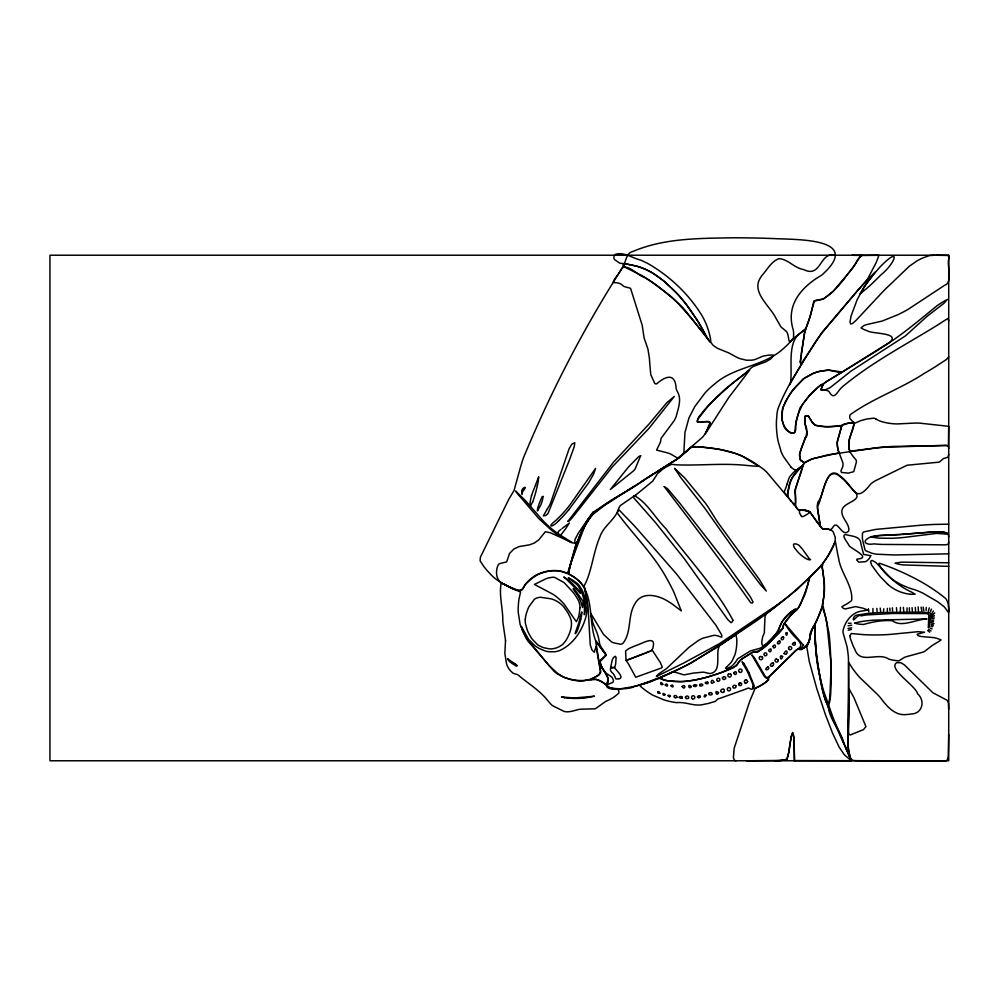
<?xml version="1.0" encoding="UTF-8"?>
<svg xmlns="http://www.w3.org/2000/svg" width="999" height="999" viewBox="0 0 999 999"><rect width="100%" height="100%" fill="white"/><g stroke="black" fill="none" stroke-linecap="round" stroke-linejoin="round"><path stroke-width="1.5" d="M948.713 734.627L948.251 756.655L947.314 760.002L945.828 760.913L857.13 760.676L853.009 760.464L851.535 759.34A29.446 29.446 0 0 1 850.511 757.829L848.725 750.998A162.225 162.225 0 0 1 848.326 747.14L848.014 743.106A76.898 76.898 0 0 1 847.889 738.373L848.663 662.225L851.173 666.37A79.57 79.57 0 0 0 860.039 677.747L877.572 694.555A75.012 75.012 0 0 1 880.544 697.864C886.85 706.293 894.979 716.121 906.78 714.522A30.669 30.669 0 0 0 910.838 714.023C922.327 714.048 925.648 700.823 917.557 693.731C915.721 685.626 887.587 668.818 896.615 662.724A8.317 8.317 0 0 1 897.502 662.612L900.998 662.799L904.432 664.909L932.791 692.682L947.239 700.361L948.438 702.846L948.713 709.29M848.8 694.655L848.426 730.843L848.875 734.128L850.149 735.014L863.511 729.607L865.946 726.623L853.958 697.689L849.312 689.335L848.8 693.793M948.713 541.895L948.301 544.255L945.504 544.83L881.455 544.418A253.721 253.721 0 0 1 873.763 543.868C867.169 545.354 860.751 542.082 869.018 537.737A14.997 14.997 0 0 1 871.578 536.6L879.52 535.339L900.648 534.677M948.713 454.383L948.039 457.217L943.493 458.578L939.285 462.137L907.117 465.222L875.149 480.869A41.633 41.633 0 0 0 870.816 483.903C854.282 505.232 854.982 486.625 840.421 476.323C825.948 462.737 824.5 494.83 818.031 501.835A21.454 21.454 0 0 0 817.232 506.68L820.179 525.886L809.777 511.963L807.604 510.926A31.893 31.893 0 0 0 805.931 510.452L798.538 510.114L785.276 493.731M659.864 693.244L659.852 693.094A1.986 1.986 0 0 0 657.979 691.558M906.992 610.976L907.042 607.904M887.337 611.301L887.387 608.391M900.324 611.338L900.436 607.38M948.713 356.83L946.378 359.528L935.289 366.783A447.814 447.814 0 0 1 924.112 373.489C900.524 388.948 872.839 398.401 850.186 414.722A3.734 3.734 0 0 0 849.824 415.659L849.699 417.582A3.247 3.247 0 0 0 850.049 418.618L853.371 422.34L847.427 423.376A36.826 36.826 0 0 0 844.48 423.963L842.07 425.012L840.946 428.546A62.35 62.35 0 0 1 839.722 433.116L837.387 441.333A15.709 15.709 0 0 0 837.224 443.494L837.349 445.741A31.281 31.281 0 0 0 838.099 449.975L843.006 463.199L842.894 466.283L840.896 471.004L841.52 472.465L848.376 473.114L853.77 471.64L856.418 461.9L856.106 460.027A29.87 29.87 0 0 0 854.27 457.867L850.112 452.36A15.509 15.509 0 0 1 849.287 449.95L849.15 449.388A13.099 13.099 0 0 1 848.913 447.789L849.225 439.26L852.459 430.394A40.06 40.06 0 0 0 853.333 427.797L854.133 424.051L853.546 421.89M800.386 361.75L800.399 361.313A30.994 30.994 0 0 1 800.461 360.402L801.048 355.169M582.804 605.456L582.842 604.645M800.374 361.95L804.357 333.266L810.651 314.885A154.046 154.046 0 0 0 811.4 311.513L813.848 301.099L820.916 299.675A13.986 13.986 0 0 0 823.638 298.813L833.303 291.171L852.609 268.219A73.339 73.339 0 0 0 856.405 262.275L861.126 255.482L878.92 255.294L876.235 262.45L868.044 278.172A26.836 26.836 0 0 1 866.32 280.519L822.227 332.08L801.073 364.011L800.374 361.95L800.736 363.836A1.873 1.873 0 0 0 801.535 363.561L802.672 362.337L794.33 376.461M926.11 610.451L926.235 607.454M929.932 622.527L930.231 613.711A1.686 1.686 0 0 0 929.607 612.887L922.464 612.037L881.642 612.499A237.75 237.75 0 0 0 875.136 612.862A278.846 278.846 0 0 0 866.682 613.573L856.093 615.322A4.72 4.72 0 0 0 854.807 616.171L854.47 616.508A5.345 5.345 0 0 0 853.508 618.044C852.085 624.2 857.479 613.174 861.388 615.846A63.274 63.274 0 0 1 866.208 614.959L892.794 613.473L926.535 613.598L928.221 614.173L928.858 615.521L928.283 627.672A2.123 2.123 0 0 0 928.87 627.285A1.973 1.973 0 0 0 929.132 626.985L929.857 623.638M883.528 611.201L883.79 608.816M801.235 353.696L804.932 331.493A18.444 18.444 0 0 1 805.406 330.095L805.656 329.021L799.837 333.579A47.228 47.228 0 0 1 798.089 334.915C787.562 345.404 792.519 368.681 790.521 382.717A8.104 8.104 0 0 1 789.947 384.003M676.785 697.427L675.599 697.926A3.247 3.247 0 0 1 673.913 696.678L674.25 695.654A2.085 2.085 0 0 1 677.135 697.302M580.419 616.283L581.63 612.2M611.525 663.361L612.1 660.701A6.531 6.531 0 0 1 615.197 656.281M537.387 485.464L537.599 484.515A121.528 121.528 0 0 0 538.261 481.043L538.723 476.723L531.468 495.554M611.4 663.973L610.814 666.545M580.844 619.13L578.546 627.235A51.736 51.736 0 0 1 577.809 629.358L577.522 630.107A15.822 15.822 0 0 1 576.298 632.604L575.262 633.678L575.436 632.367A25.812 25.812 0 0 1 575.786 631.418L578.771 623.039A60.415 60.415 0 0 0 580.444 616.283M773.051 646.303C775.187 642.407 776.81 648.201 773.95 647.827M928.333 611.363L929.282 607.892M786.712 484.977L786.937 484.178M752.834 686.9L752.796 687.05A3.821 3.821 0 0 0 752.647 687.599L752.659 687.637M752.859 686.825L752.971 686.425A2.697 2.697 0 0 0 753.021 685.326L752.809 684.377A28.059 28.059 0 0 0 752.122 682.379L747.864 672.577A70.092 70.092 0 0 0 746.091 669.18L743.331 664.435M813.036 458.653L838.985 452.872A20.917 20.917 0 0 1 838.498 451.223L838.298 450.499A49.775 49.775 0 0 1 837.811 448.401A23.626 23.626 0 0 1 837.362 442.22L837.387 441.883A10.889 10.889 0 0 1 837.524 440.859L841.87 425.349L847.839 423.326A17.645 17.645 0 0 1 849.175 423.151L849.375 423.139M812.362 458.691L804.382 463.024L802.022 461.151A1.936 1.936 0 0 0 801.36 460.901L800.249 459.652L799.525 455.532A9.366 9.366 0 0 1 799.724 453.296L805.057 438.161M539.46 502.934L538.036 507.205A42.945 42.945 0 0 0 537.549 508.966L537.45 510.951L540.896 504.87A66.558 66.558 0 0 0 542.632 499.363L543.094 496.291L542.107 497.19M578.246 539.847L578.671 538.698A65.497 65.497 0 0 1 580.731 533.828A101.773 101.773 0 0 1 581.743 531.743L593.244 511.738L578.583 532.729L575.062 539.335L574.8 542.257A1.261 1.261 0 0 0 575.174 542.669L575.624 542.882A2.01 2.01 0 0 0 576.223 542.957L578.009 540.509M948.713 321.091L948.113 318.331L942.544 321.803A169.917 169.917 0 0 1 937.137 325.324C905.181 345.067 871.44 362.587 842.494 386.738C836.837 391.371 834.502 401.523 828.883 391.358A8.766 8.766 0 0 0 827.534 390.696L826.685 390.422A6.656 6.656 0 0 0 825.524 390.234L820.866 389.822L823.076 384.465L825.561 382.192L878.908 349.513M532.667 501.81L530.457 506.168L529.994 504.87A32.717 32.717 0 0 1 531.618 495.604M685.664 697.14C687.449 693.593 690.896 699.05 687.037 698.638A1.511 1.511 0 0 1 685.314 697.152M822.851 384.927C821.89 382.48 815.559 389.76 813.823 391.009A141.883 141.883 0 0 0 809.202 395.704L799.849 408.129L796.265 420.766A102.348 102.348 0 0 0 795.516 426.073C797.539 439.385 784.128 431.418 783.166 423.564A27.547 27.547 0 0 1 781.917 418.593L782.617 408.204L787.986 397.415A86.126 86.126 0 0 1 790.296 393.906A81.955 81.955 0 0 1 792.844 390.422L802.746 379.32A20.105 20.105 0 0 1 804.769 377.759L813.436 373.439A48.789 48.789 0 0 1 821.478 371.029L828.346 370.254A22.627 22.627 0 0 1 831.318 370.467L841.957 372.04M784.203 404.47L783.853 405.332A28.097 28.097 0 0 0 783.004 407.892L782.392 410.464A40.971 40.971 0 0 0 781.817 414.56L781.742 418.069A13.911 13.911 0 0 0 782.08 420.142L783.303 423.813A40.06 40.06 0 0 0 784.178 425.774L785.239 427.747A11.576 11.576 0 0 0 786.101 428.958L786.45 429.345A17.595 17.595 0 0 0 788.086 430.969L791.245 432.892L793.83 432.892A1.923 1.923 0 0 0 794.53 432.342A2.148 2.148 0 0 0 794.829 431.805L795.441 427.31A96.116 96.116 0 0 1 795.704 425.149L795.828 424.3A55.482 55.482 0 0 1 796.865 419.056L797.577 416.458A78.983 78.983 0 0 1 798.95 412.237L802.834 403.771L808.74 396.453A146.391 146.391 0 0 1 812.374 392.632L818.393 387.088A27.185 27.185 0 0 1 820.117 385.826L825.848 382.08A99.888 99.888 0 0 1 828.196 380.519L841.096 372.752M778.283 630.469C780.843 621.64 787.249 613.149 795.354 609.278A6.306 6.306 0 0 1 796.028 609.415L796.84 609.84L796.091 610.501A17.907 17.907 0 0 0 794.829 611.376L790.559 615.396A77.86 77.86 0 0 0 786.775 619.805L783.653 624.4L783.129 627.31M780.082 626.211L781.742 622.302A11.114 11.114 0 0 1 782.354 621.241L786.388 616.608A155.132 155.132 0 0 1 789.572 613.486L793.88 609.765A10.639 10.639 0 0 1 794.555 609.353L797.002 609.44A16.134 16.134 0 0 0 799.05 606.843L799.737 605.706A37.625 37.625 0 0 0 800.886 603.483L807.279 586.238A81.98 81.98 0 0 0 808.228 582.966L809.565 577.722L789.023 595.991L766.558 613.598L765.059 616.233L764.672 623.95A27.323 27.323 0 0 1 764.622 624.862L764.61 625.074A17.02 17.02 0 0 0 764.572 625.786L764.347 632.542A5.832 5.832 0 0 1 764.085 633.466L762.874 636.276A8.854 8.854 0 0 0 762.537 637.587C757.791 658.291 777.771 633.316 779.732 627.11M800.661 450.449C803.358 441.121 810.002 433.516 804.944 423.701A45.43 45.43 0 0 1 804.632 420.554L804.982 416.096L807.904 415.834A2.785 2.785 0 0 1 808.678 416.383M930.356 611.825L931.468 609.128M803.134 465.047L804.207 463.224A7.38 7.38 0 0 0 803.208 464.872L801.46 471.103A33.554 33.554 0 0 1 800.424 474.125L795.229 489.423A21.728 21.728 0 0 0 795.129 493.194C796.465 498.051 792.906 510.676 800.748 510.089A1.861 1.861 0 0 1 801.148 509.977L802.234 509.952A13.362 13.362 0 0 1 804.357 510.127L806.418 510.601A46.304 46.304 0 0 1 807.879 511.088L808.553 511.301A5.157 5.157 0 0 1 809.777 511.788L809.952 511.9A1.361 1.361 0 0 1 810.251 512.212L815.946 520.679A130.257 130.257 0 0 0 817.819 523.201L822.502 529.033L824.013 528.921M816.32 651.81L815.047 637.849A166.309 166.309 0 0 1 814.822 632.592L814.747 625.274L814.922 639.073A130.657 130.657 0 0 0 815.234 644.467L816.732 655.307A505.569 505.569 0 0 0 818.181 666.133L820.778 681.493A216.908 216.908 0 0 0 822.689 690.209C834.889 742.494 831.168 633.591 828.059 629.42A120.804 120.804 0 0 0 826.535 620.841A124.688 124.688 0 0 0 825.374 615.896L822.264 606.843L818.693 616.183A88.349 88.349 0 0 1 815.983 621.878L813.648 626.111A24.126 24.126 0 0 0 813.336 626.86L812.674 628.296A73.239 73.239 0 0 0 811.45 631.256L810.351 634.515A15.372 15.372 0 0 0 810.052 635.913L809.165 640.908A7.98 7.98 0 0 1 808.765 641.845L806.605 645.204A24.95 24.95 0 0 1 805.132 646.927L801.348 649.65L798.388 648.776L796.428 649.862L768.443 677.472A5.07 5.07 0 0 0 768.493 678.758L768.606 679.357A2.26 2.26 0 0 1 768.618 679.844L762.999 684.377A111.189 111.189 0 0 1 759.265 686.463L751.635 689.273A2.66 2.66 0 0 1 750.973 689.11L748.875 688.136A1.861 1.861 0 0 0 748.239 688.086L746.228 688.823A53.109 53.109 0 0 1 744.779 689.472L719.804 698.388A36.026 36.026 0 0 1 718.106 698.788L715.808 700.873A2.273 2.273 0 0 1 715.396 701.36L708.204 703.483A154.121 154.121 0 0 1 704.894 704.108C694.63 707.217 686.875 701.61 676.485 702.634A73.564 73.564 0 0 1 663.898 699.849L653.046 695.292A54.858 54.858 0 0 1 648.676 692.632L644.692 689.785A92.12 92.12 0 0 1 641.608 687.312L639.372 685.152L645.704 683.216M813.011 627.584L814.947 624.887L821.041 609.914A42.158 42.158 0 0 0 821.79 607.667L824.038 595.941A82.38 82.38 0 0 0 824.45 588.873L824.45 587.262A71.803 71.803 0 0 0 824.05 580.019L822.652 570.554A40.185 40.185 0 0 1 822.352 567.956L821.99 564.672L820.991 565.659A16.671 16.671 0 0 1 820.067 566.783L809.577 577.747L805.694 592.444A40.21 40.21 0 0 1 804.857 594.755L798.263 608.091A11.364 11.364 0 0 1 797.165 609.265L791.545 614.36L783.853 624.238A5.47 5.47 0 0 0 783.603 624.8A6.419 6.419 0 0 0 783.216 626.548L783.204 626.985A3.134 3.134 0 0 0 783.341 627.909L778.933 633.254L763.498 647.677A102.934 102.934 0 0 1 760.826 649.85L757.642 652.197A2.91 2.91 0 0 1 757.117 652.359L754.62 651.623A22.328 22.328 0 0 0 751.036 653.196L741.033 659.39A6.956 6.956 0 0 0 740.284 660.102L739.21 661.425A41.109 41.109 0 0 0 738.124 662.911L737.799 663.411A10.002 10.002 0 0 0 737.262 664.36L733.041 667.694L719.879 673.026A146.141 146.141 0 0 1 710.002 676.248A195.305 195.305 0 0 1 705.868 677.384L704.457 677.759A196.603 196.603 0 0 1 700.311 678.771L698.988 679.083A117.158 117.158 0 0 1 689.173 680.893L687.362 681.106A65.559 65.559 0 0 1 679.807 681.543L674.188 681.393M778.221 630.594L777.622 631.768A13.049 13.049 0 0 1 776.722 633.179L767.532 642.544A73.227 73.227 0 0 1 764.048 645.579L762.15 647.027A15.659 15.659 0 0 1 759.727 648.351L751.26 650.674A6.631 6.631 0 0 0 750.261 651.023L741.345 656.58A55.12 55.12 0 0 1 739.535 657.654L738.149 658.491A2.947 2.947 0 0 0 737.537 659.053L736.787 660.189A28.734 28.734 0 0 1 736.238 661.026A32.08 32.08 0 0 1 734.54 663.286L732.367 665.571A12.762 12.762 0 0 1 730.207 667.107L727.185 668.431A3.871 3.871 0 0 1 726.236 668.581L725.511 668.169L726.922 666.633M784.59 403.009L791.021 392.382A86.051 86.051 0 0 1 795.067 387.287L804.145 378.534L812.986 373.451A47.615 47.615 0 0 1 818.506 371.516L828.071 370.005L839.148 372.302L842.781 371.753L890.121 341.97M789.597 384.615L791.32 381.63M772.764 665.796L772.289 666.146A4.583 4.583 0 0 1 770.966 666.296L770.266 665.134A6.868 6.868 0 0 1 771.79 663.149L773.164 662.911M791.633 381.081L793.78 377.397M931.193 614.697L933.353 611.026M802.971 465.347L795.641 488.399A24.775 24.775 0 0 0 795.291 492.132L795.704 501.648A9.603 9.603 0 0 1 795.504 502.897L795.366 503.508A8.741 8.741 0 0 0 795.241 504.17L794.617 505.294L792.582 502.922M547.352 508.928L543.356 515.846L545.429 515.571A9.965 9.965 0 0 0 547.115 514.348L547.365 514.11A6.856 6.856 0 0 0 548.076 513.299L569.58 459.627L574.275 446.59L574.8 442.719L571.765 444.218L569.13 448.701L550.486 503.396A47.303 47.303 0 0 1 547.34 508.916M772.864 665.621L772.976 665.459A2.585 2.585 0 0 0 773.388 662.824M565.521 528.933L569.355 523.014L562 528.583M565.147 529.42L561.038 534.765L559.44 534.952A2.635 2.635 0 0 1 558.166 532.167A1.548 1.548 0 0 1 558.379 531.618L559.128 530.844A22.952 22.952 0 0 1 559.64 530.432L560.826 529.507M679.395 697.102L679.57 696.915A2.448 2.448 0 0 1 682.255 696.84L682.28 698.139M869.055 280.195L874.412 273.564A67.57 67.57 0 0 1 875.848 271.765L877.984 269.293A150.062 150.062 0 0 1 880.693 266.321C901.448 245.042 895.591 263.087 880.806 275.012A333.853 333.853 0 0 1 873.613 282.118A258.554 258.554 0 0 1 867.107 288.149L860.114 293.868L860.401 293.231A31.681 31.681 0 0 1 860.763 292.607L865.596 284.89A68.781 68.781 0 0 1 869.055 280.195M524.213 489.273L524.562 488.848A14.423 14.423 0 0 0 524.962 488.336A3.072 3.072 0 0 0 525.374 487.649L524.675 487.325A12.113 12.113 0 0 0 522.752 488.636L521.678 490.621L522.102 494.055M568.893 509.677L588.523 482.979L593.593 474.138L595.629 468.319L569.655 505.294A122.827 122.827 0 0 1 555.968 520.317C545.891 528.096 552.797 527.472 558.591 520.804M777.934 641.92C775.361 645.317 781.905 643.918 779.769 641.133M931.343 616.296L934.702 612.899M594.33 696.241L583.129 698.338M727.522 666.083L727.821 665.796A40.584 40.584 0 0 0 730.494 663.061L731.006 662.424A15.497 15.497 0 0 0 732.379 660.426L734.69 655.282A27.285 27.285 0 0 0 735.576 652.409L736.113 649.775A50.787 50.787 0 0 0 736.613 645.966A57.992 57.992 0 0 0 736.763 638.786L735.801 634.702L692.744 662.1A174.775 174.775 0 0 1 686.912 665.184L670.716 672.764M604.857 656.643L606.181 654.757L600.424 645.829A12.075 12.075 0 0 1 599.625 643.631L599.075 640.709A43.294 43.294 0 0 0 597.789 635.127L597.452 634.09A35.702 35.702 0 0 0 596.266 630.993L592.707 622.577L590.796 613.473L603.471 634.365L611.313 641.708A18.282 18.282 0 0 0 613.811 642.881L620.641 644.243A4.883 4.883 0 0 0 622.777 643.456C631.93 632.554 627.347 615.784 634.914 603.821C641.645 590.921 658.478 595.117 668.343 601.548A58.991 58.991 0 0 1 675.998 606.917L681.306 610.889L673.826 592.095A183.966 183.966 0 0 0 667.469 579.832C654.595 555.269 633.029 534.602 617.332 512.999A20.604 20.604 0 0 1 617.657 511.363L618.306 509.865L619.467 510.339L634.852 526.336L676.748 574.238L716.071 625.436L721.703 634.977L721.79 637.1L720.079 636.738A13.187 13.187 0 0 0 717.819 635.888A16.334 16.334 0 0 0 716.071 635.501A14.148 14.148 0 0 0 713.798 635.327L702.772 638.236A48.077 48.077 0 0 0 698.201 640.596L688.848 647.452L666.483 668.618L658.678 673.913L656.418 676.523L683.603 663.086L719.48 643.643L781.93 601.673L721.89 644.055M604.108 657.28L600.012 661.65A1.961 1.961 0 0 0 599.912 662.275L601.261 665.834A100.499 100.499 0 0 0 603.084 669.293L603.483 670.004A70.717 70.717 0 0 0 605.057 672.639L608.191 678.483A3.272 3.272 0 0 1 608.166 679.532L607.454 681.593A17.845 17.845 0 0 0 606.793 683.616C604.52 688.498 612.012 689.285 615.197 689.273A34.403 34.403 0 0 0 617.644 689.298L635.589 686.263L661.6 677.06A284.503 284.503 0 0 0 686.812 665.184L717.22 647.202L756.38 620.916A625.099 625.099 0 0 0 773.875 608.029L797.065 589.535L819.28 567.519A74.288 74.288 0 0 0 822.302 563.96L825.324 559.915A122.815 122.815 0 0 0 828.208 555.681L834.914 542.195A13.487 13.487 0 0 0 835.201 540.359L835.251 539.735A16.683 16.683 0 0 0 835.176 537.112L833.154 531.793A6.444 6.444 0 0 0 831.73 530.556L828.596 529.27A18.993 18.993 0 0 0 826.835 528.896L824.912 528.733A5.12 5.12 0 0 0 824.412 528.783A8.866 8.866 0 0 0 823.276 529.045L821.752 528.096A11.838 11.838 0 0 1 821.066 527.26L820.666 526.685A3.896 3.896 0 0 1 820.379 526.061L817.619 509.015A25 25 0 0 1 817.831 505.869C822.701 498.239 825.349 462.537 840.733 477.197A61.513 61.513 0 0 1 844.143 480.069L856.692 494.006L857.005 496.416A6.019 6.019 0 0 1 856.255 498.289C851.648 503.446 839.772 504.632 842.12 514.06C843.506 519.83 849.862 524.925 848.713 530.993C843.855 536.376 840.184 527.46 836.488 525.174C832.941 523.813 832.866 530.332 829.657 529.607A17.22 17.22 0 0 0 828.521 529.32A25.337 25.337 0 0 0 826.697 529.008L825.461 528.883A9.366 9.366 0 0 0 824.013 528.921M890.584 341.521C899.362 332.367 870.978 334.078 866.87 330.569A38.424 38.424 0 0 1 863.76 329.458L861.001 327.897L863.773 325.674A15.759 15.759 0 0 1 867.107 324.488L882.242 321.029L897.989 314.673A162.587 162.587 0 0 0 907.841 309.515L944.442 285.414A33.941 33.941 0 0 1 946.677 284.303C952.234 278.234 946.765 266.121 948.913 258.092A35.852 35.852 0 0 1 949.025 256.593L947.789 255.469L936.313 255.22M699.65 684.54C698.451 687.749 705.456 685.214 701.773 683.99A4.396 4.396 0 0 0 700.049 684.315L699.937 684.365M759.977 656.668L761.063 656.443A2.198 2.198 0 0 1 762.087 657.067M796.74 469.792L799.974 467.507A9.94 9.94 0 0 1 800.624 467.107L800.823 466.995A4.97 4.97 0 0 0 801.435 466.458L802.684 465.534A1.673 1.673 0 0 0 802.047 465.884L798.888 469.155A154.395 154.395 0 0 0 796.565 471.753C790.084 478.134 787.337 488.598 788.011 497.127M808.653 513.324L809.577 511.663L805.581 510.464M708.94 693.269C707.467 696.191 715.234 694.992 711.063 692.582A3.959 3.959 0 0 0 708.965 693.306M705.444 682.492L705.331 683.154A3.496 3.496 0 0 0 706.218 683.691L708.004 683.628L707.767 682.192M931.23 617.857L934.352 615.709M636.001 494.842L652.747 481.106L656.568 475.137A6.606 6.606 0 0 1 657.28 473.876L662.787 469.155A68.931 68.931 0 0 1 666.183 466.97L671.191 464.523A4.833 4.833 0 0 1 672.315 464.385L675.349 464.697A44.368 44.368 0 0 0 677.21 464.885C700.561 465.696 723.913 462.912 747.277 465.497A98.764 98.764 0 0 1 751.86 465.946L759.128 466.408L742.469 456.356A63.362 63.362 0 0 0 735.114 453.421M879.182 349.151C900.087 336.626 918.468 320.841 937.274 305.544A184.565 184.565 0 0 1 943.256 301.661L947.377 299.438L943.818 303.409L926.997 316.383L905.369 335.951L850.973 371.141L830.194 387.6L824.325 390.172A13.649 13.649 0 0 0 823.75 390.197L822.764 390.259A14.411 14.411 0 0 1 822.065 390.297L820.941 389.66L822.427 385.989A19.555 19.555 0 0 0 822.739 385.239M796.34 470.079L795.154 469.98A15.697 15.697 0 0 1 791.158 467.332M653.658 473.826L641.72 481.443M644.78 479.483C622.914 496.291 590.434 505.069 580.906 533.853A158.529 158.529 0 0 0 577.684 541.845L569.755 566.945L568.643 573.901M660.277 469.617L606.43 504.095L593.668 513.636A35.402 35.402 0 0 0 591.396 515.996L586.338 523.189A59.753 59.753 0 0 0 584.577 526.436L571.328 561.738A92.12 92.12 0 0 0 570.367 565.309L568.631 572.427L567.332 573.576A12.338 12.338 0 0 1 566.396 573.276L561.513 571.341A18.694 18.694 0 0 0 558.691 570.691L551.398 570.641A43.207 43.207 0 0 0 547.402 571.241A47.053 47.053 0 0 0 542.257 572.552L536.813 574.725A27.373 27.373 0 0 0 534.165 576.261L530.931 578.683A43.182 43.182 0 0 0 527.872 581.505L526.51 582.979A29.483 29.483 0 0 0 523.513 587.075C521.578 594.58 513.598 589.06 509.34 587.075A143.257 143.257 0 0 1 503.671 584.065L496.366 579.432A47.49 47.49 0 0 1 491.933 575.686L487.537 571.028A97.128 97.128 0 0 1 483.741 566.358L480.094 560.839L480.394 557.217L508.703 499.475L514.06 490.472L519.455 470.941A222.165 222.165 0 0 1 523.326 458.116C550.499 392.482 583.466 328.571 621.828 268.743A47.215 47.215 0 0 0 624.175 264.136C626.361 259.265 626.723 252.56 633.216 251.348C664.26 238.162 698.875 238.411 732.005 237.799A1002.059 1002.059 0 0 1 774.575 238.611C797.839 239.772 863.498 238.074 821.715 275.15C801.186 286.988 785.426 305.269 793.293 330.045A90.21 90.21 0 0 0 793.631 332.517L793.568 337.862L788.985 343.294A101.386 101.386 0 0 1 782.529 349.35C763.111 366.608 733.903 366.658 714.347 384.253A77.735 77.735 0 0 0 705.044 392.907L694.717 406.705L688.935 418.007L684.952 432.517L683.865 452.647L679.919 457.018A94.418 94.418 0 0 1 675.549 460.039L664.547 466.92M662.325 468.319L658.241 470.904M634.328 486.151L595.217 510.851A33.941 33.941 0 0 0 592.307 513.648L588.011 519.155A70.417 70.417 0 0 0 585.102 523.838L584.49 524.912A54.783 54.783 0 0 0 583.029 527.822L575.686 545.766L567.894 573.651L573.751 576.823A71.266 71.266 0 0 1 576.286 578.721C594.73 592.969 588.086 620.554 595.466 640.197L606.181 655.257L600.187 661.013A2.735 2.735 0 0 0 599.987 661.837L601.96 667.544A64.261 64.261 0 0 0 603.034 669.505L605.082 672.452A5.445 5.445 0 0 0 606.343 673.376L611.7 676.935A11.876 11.876 0 0 1 612.649 678.371L613.374 680.219A2.76 2.76 0 0 1 613.386 681.031L613.186 681.768A2.173 2.173 0 0 1 612.737 682.467C593.331 688.948 630.332 690.646 633.791 686.5A165.022 165.022 0 0 0 641.957 684.415L647.639 682.654A72.315 72.315 0 0 0 651.248 681.318M647.914 477.51L664.622 466.933M664.273 467.095L660.439 469.518M662.549 468.181L666.445 465.784M666.058 465.971L668.406 464.51M666.42 465.746L678.309 458.304A48.926 48.926 0 0 0 681.705 455.694L692.195 446.453C711.051 447.714 730.893 449.4 747.689 458.891A151.311 151.311 0 0 1 753.321 462.175L762.299 468.294A60.877 60.877 0 0 1 766.645 472.04L791.32 501.336M786.75 759.203L783.578 760.127A41.246 41.246 0 0 1 781.543 760.426L780.868 760.501A25.812 25.812 0 0 1 778.508 760.639L775.024 760.739L777.784 760.776M669.118 464.073L674.65 460.614A67.557 67.557 0 0 0 677.821 458.404L691.32 447.202L698.139 446.715A82.792 82.792 0 0 1 701.348 446.99L715.933 448.826A93.719 93.719 0 0 1 720.604 449.662L734.14 453.109M841.395 372.59L842.194 372.015M752.759 687.674L752.859 687.612A8.229 8.229 0 0 0 754.295 686.163L748.85 672.377M591.908 678.97L598.638 675.312L600.761 672.302L595.666 641.133L606.168 655.094L599.837 661.088A6.768 6.768 0 0 0 599.7 662.075L599.7 662.724A3.109 3.109 0 0 0 599.812 663.348L600.249 664.472A47.053 47.053 0 0 0 602.697 669.118C605.856 671.365 612.449 685.164 604.657 683.828A21.429 21.429 0 0 0 603.246 682.841L602.659 682.467A46.304 46.304 0 0 0 600.074 680.993L596.565 679.495A6.419 6.419 0 0 0 595.179 679.308L593.256 679.42A37.3 37.3 0 0 1 592.357 679.507L591.046 679.632A6.419 6.419 0 0 0 590.521 679.72L591.47 679.183M671.665 672.364L673.438 671.678L683.191 674.687A11.351 11.351 0 0 0 684.814 674.712L690.059 673.738A133.616 133.616 0 0 1 693.119 673.114L702.971 672.165A16.221 16.221 0 0 1 704.857 672.427L708.528 673.314A13.549 13.549 0 0 0 710.339 673.526C722.814 671.34 714.572 652.559 719.817 645.354A52.585 52.585 0 0 0 721.216 644.492M650.536 650.998L650.824 650.873A25.899 25.899 0 0 0 651.423 650.599L652.934 648.189A17.42 17.42 0 0 0 653.021 647.19C656.368 634.765 642.569 643.418 636.925 645.179A130.757 130.757 0 0 0 628.858 648.588L625.824 650.724A9.391 9.391 0 0 0 625.599 651.635L626.061 660.476L651.523 650.574A2.96 2.96 0 0 0 652.185 650.124L660.214 662.337L662.25 666.995A10.015 10.015 0 0 1 661.613 667.919L635.714 677.247L630.581 667.807A56.656 56.656 0 0 0 627.372 662.312L626.148 660.476L627.247 660.077M671.191 672.577L668.106 673.938M799.562 510.664L799.437 512.562A24.513 24.513 0 0 0 799.874 513.498L800.486 514.697M669.829 673.176L659.577 677.921L664.16 679.982A25.362 25.362 0 0 0 666.758 680.644L673.888 681.43M665.546 675.074L650.948 681.393A61.988 61.988 0 0 1 647.777 682.554L646.44 682.991M649.387 651.51L645.079 653.346M931.268 621.091L933.765 620.017M655.144 679.657L659.889 678.284A8.367 8.367 0 0 0 660.501 678.621L661.962 679.233A41.608 41.608 0 0 0 663.711 679.844L664.947 680.182A47.515 47.515 0 0 0 668.443 680.881L672.964 681.368M654.108 680.094L652.497 680.769M793.968 642.582C789.073 644.655 797.165 647.215 794.967 642.557M615.334 656.53L616.083 657.292A18.207 18.207 0 0 1 616.058 658.441L615.709 663.324A41.683 41.683 0 0 1 615.584 664.385L614.909 666.907A1.386 1.386 0 0 1 614.547 667.245L613.923 667.519A10.177 10.177 0 0 1 612.562 667.744L610.601 667.369A11.701 11.701 0 0 1 610.726 666.87M659.777 693.343L659.715 693.356A5.32 5.32 0 0 1 658.99 693.306L657.792 692.944L657.979 691.608M766.208 678.096L764.048 676.061L752.11 655.381A5.519 5.519 0 0 1 751.872 654.944L754.27 657.529L765.521 676.872M644.03 653.771L628.296 659.715M728.571 674.188L728.771 674.125A3.359 3.359 0 0 1 730.331 674.125L730.619 674.213M931.305 619.08L934.427 617.969M766.47 677.996L766.757 677.896A3.297 3.297 0 0 0 767.669 677.484L767.22 677.235A2.622 2.622 0 0 1 765.471 676.96M931.155 622.489L933.603 621.728M848.251 630.244L851.435 629.445M702.347 678.458L699.013 679.208A163.749 163.749 0 0 1 693.531 680.282L684.977 681.455A54.995 54.995 0 0 1 679.869 681.643L673.176 681.343M847.989 628.496L851.697 627.809M931.355 624.038L934.028 623.563M619.28 678.808C624.6 677.297 616.146 670.454 614.497 667.532C608.828 666.583 609.44 670.841 613.249 673.688A15.559 15.559 0 0 1 614.984 676.822L615.971 678.958L618.693 678.895M848.039 625.799L851.697 625.212M851.872 422.927L849.575 423.126M594.318 696.228L576.947 697.752A71.766 71.766 0 0 1 568.743 697.577L562.237 696.94A30.494 30.494 0 0 0 561.5 696.89L561.688 697.115A31.818 31.818 0 0 0 562.437 697.265L564.51 697.627M740.296 682.854L740.396 682.841A3.072 3.072 0 0 0 738.885 683.366L738.623 684.565M901.71 534.54L928.82 532.192A122.715 122.715 0 0 1 935.401 531.83L944.205 532.267L948.151 534.228L936.687 533.391L904.12 537.425A179.583 179.583 0 0 1 891.657 538.286L879.257 538.186L871.128 537.037L876.735 535.901L939.759 531.668L946.852 532.767L948.363 534.315L948.713 536.938M794.13 760.776C794.505 747.889 794.093 712.512 789.06 750.574A82.467 82.467 0 0 1 788.086 755.381L787.249 758.603A1.598 1.598 0 0 1 787.012 758.978M948.713 524.2L938.348 524.338A351.823 351.823 0 0 0 921.265 525.174L875.698 529.408L863.923 531.88A4.408 4.408 0 0 0 863.298 532.355L862.836 532.854A2.822 2.822 0 0 0 862.399 533.641L862.362 538.111A69.53 69.53 0 0 0 862.699 540.459L865.022 549.862A4.483 4.483 0 0 0 865.833 550.799L871.915 553.234A87.812 87.812 0 0 0 873.738 553.658L874.412 553.808A40.847 40.847 0 0 0 876.76 554.22L894.754 554.982L948.713 553.833M833.628 255.22C819.704 252.435 821.091 278.321 803.783 269.605C794.542 268.256 788.248 259.253 779.033 258.604C771.353 261.313 767.332 269.593 762.037 275.337A42.158 42.158 0 0 0 760.139 278.246C751.36 292.595 770.329 306.281 776.123 318.594A59.291 59.291 0 0 1 777.647 321.166L780.981 326.96L784.053 329.495A4.995 4.995 0 0 1 785.239 330.619C789.385 332.018 787.886 344.33 790.684 341.471A17.258 17.258 0 0 1 791.52 340.522L792.719 339.323A53.871 53.871 0 0 1 794.53 337.662A39.86 39.86 0 0 1 796.078 336.376L805.019 329.333A6.419 6.419 0 0 0 805.793 328.434L808.94 320.342A144.618 144.618 0 0 0 810.501 314.785L814.385 300.986A1.386 1.386 0 0 1 814.909 300.574L822.514 299.076A10.352 10.352 0 0 0 823.85 298.551C836.613 290.634 845.079 277.547 854.058 265.834A80.032 80.032 0 0 0 856.518 261.975C860.526 252.947 868.119 256.031 852.122 255.22M934.952 255.22L929.532 255.569L922.614 258.029A65.959 65.959 0 0 0 916.882 260.964L909.202 266.321L890.309 284.465A177.859 177.859 0 0 0 883.94 290.534L856.305 320.092L852.671 323.426L850.661 324.051L849.987 322.128L851.023 316.096L857.179 299.663L864.073 287.05L875.012 272.115L858.466 289.398L821.49 333.604A169.668 169.668 0 0 0 815.059 342.582C802.122 364.185 786.937 385.015 778.021 408.703A37.575 37.575 0 0 0 777.085 412.999L776.398 421.541A94.78 94.78 0 0 0 776.598 430.094L776.785 432.367A81.119 81.119 0 0 0 778.159 441.433L781.143 451.66A45.292 45.292 0 0 0 783.441 456.555L791.183 467.295M931.293 625.249L933.378 625.249M746.565 760.776L779.095 760.464L786.737 759.477L788.748 752.709L791.233 736.463L792.806 732.417L793.843 737.674L794.68 760.589L851.298 760.689L845.304 746.503M948.713 562.799L901.635 562.137L895.017 563.149L899.075 564.335A90.26 90.26 0 0 0 903.546 564.934L948.713 566.358M736.063 760.776L734.315 760.239L733.403 757.679L734.178 748.239L749.774 701.123L754.982 688.723L766.845 681.63L768.581 677.871A4.083 4.083 0 0 1 768.968 676.66L795.554 650.911L798.213 648.801L799.2 649.4A1.923 1.923 0 0 0 799.724 649.625L804.008 648.076A15.509 15.509 0 0 0 806.23 646.066L807.679 644.168A17.333 17.333 0 0 0 808.815 642.132L809.802 639.198A7.505 7.505 0 0 0 809.927 637.562L809.802 635.976A4.808 4.808 0 0 1 809.827 635.277L810.401 632.979A30.844 30.844 0 0 1 810.689 632.155A26.623 26.623 0 0 1 811.463 630.282L814.56 625.099L816.058 653.671A384.54 384.54 0 0 0 817.931 667.469L822.277 689.422A155.782 155.782 0 0 0 825.474 700.224L833.441 720.604L849.699 756.743L847.826 745.391L848.725 718.293A298.002 298.002 0 0 0 849.025 706.318L848.438 658.179A112.75 112.75 0 0 0 847.676 650.811A120.442 120.442 0 0 0 847.015 646.578L843.281 633.541A10.914 10.914 0 0 1 843.006 631.043C844.605 621.778 852.384 611.738 862.349 610.976A108.092 108.092 0 0 1 864.772 610.589L867.631 610.152L866.682 609.652A87.45 87.45 0 0 0 862.874 608.179L855.631 606.593L845.479 608.891A3.534 3.534 0 0 1 844.555 608.753L843.855 608.491A6.006 6.006 0 0 0 843.256 608.266L841.782 606.83L844.28 605.282A57.93 57.93 0 0 0 846.752 604.033L850.948 601.161A6.094 6.094 0 0 0 851.722 600.112C852.984 585.576 840.246 572.327 838.498 557.654A77.697 77.697 0 0 1 837.512 553.171L835.339 541.221L834.552 543.094A43.382 43.382 0 0 1 832.966 547.09L832.317 548.439A76.811 76.811 0 0 1 826.81 557.592L822.951 563.498L822.214 567.082A20.854 20.854 0 0 0 822.589 569.692A17.008 17.008 0 0 0 822.939 571.041L824.088 582.492A74.763 74.763 0 0 1 824.088 592.257L823.75 596.203A153.159 153.159 0 0 1 823.338 599.787L822.851 605.144L825.686 617.906A152.21 152.21 0 0 1 827.085 625.299L830.881 661.962A139.698 139.698 0 0 1 831.106 667.057L829.844 697.339A74.051 74.051 0 0 1 829.182 700.948C824.674 715.122 841.47 729.969 843.893 743.893M848.363 623.251L851.061 623.314M931.068 626.46L932.791 626.635M910.414 594.33L915.134 594.18L911.55 592.07A65.285 65.285 0 0 1 904.819 588.586L902.896 587.4A96.304 96.304 0 0 1 892.219 579.557L875.861 562.512L872.327 560.489A1.823 1.823 0 0 0 871.553 560.639L870.878 561.101A1.399 1.399 0 0 0 870.579 561.625L871.54 564.934L877.309 572.914A128.109 128.109 0 0 0 880.781 577.172L887.949 584.515M776.46 659.115L776.573 659.14A2.285 2.285 0 0 1 777.871 660.002M633.603 265.434L625.099 263.724A21.254 21.254 0 0 0 623.538 263.586L619.917 263.237L614.597 259.653A3.534 3.534 0 0 1 613.948 258.154L613.91 257.093A3.971 3.971 0 0 1 615.496 254.308C623.863 251.661 632.554 258.142 640.546 260.077A91.421 91.421 0 0 1 649.6 264.523C670.966 277.173 689.522 295.005 702.384 316.283A73.476 73.476 0 0 1 709.14 332.804A70.892 70.892 0 0 1 710.589 339.298C711.95 350.199 701.211 325.262 700.099 325.112A217.607 217.607 0 0 0 684.153 301.81L680.369 297.215A86.114 86.114 0 0 0 677.085 293.619L671.428 288.024M669.293 696.715C664.472 694.18 673.351 695.404 669.542 696.79M570.779 542.357A7.892 7.892 0 0 0 572.077 542.682L575.749 543.306L575.911 545.079A15.147 15.147 0 0 0 575.724 545.691L567.844 573.014L560.826 571.378A27.747 27.747 0 0 0 554.507 570.604A23.864 23.864 0 0 0 551.923 570.729L548.888 571.166A63.874 63.874 0 0 0 544.33 572.177L540.022 573.551A23.302 23.302 0 0 0 537.574 574.687L532.991 577.684A69.505 69.505 0 0 0 530.169 579.882L526.223 583.541A20.754 20.754 0 0 0 525.062 584.952C521.428 595.354 510.889 587.599 504.62 584.328C495.904 582.405 494.805 570.791 498.513 564.41A3.834 3.834 0 0 1 500.299 563.448L506.643 561.925L509.515 553.496L513.911 549L519.055 546.603L529.62 544.805L534.29 543.056L538.811 539.835L545.379 531.718L550.461 532.817L572.14 542.544L559.452 534.602A77.135 77.135 0 0 1 553.833 530.581L551.46 528.658A107.48 107.48 0 0 1 543.269 520.979L526.273 501.585A98.614 98.614 0 0 0 523.089 498.276L519.143 494.468A47.64 47.64 0 0 1 517.27 492.532L515.521 491.008L518.381 494.855A79.383 79.383 0 0 1 520.354 496.99L538.836 518.631L551.023 529.807A146.166 146.166 0 0 0 556.93 534.29L570.292 542.182M800.511 459.977L801.248 460.876M930.131 628.096L932.104 628.908M770.716 648.988C765.734 649.874 771.815 654.657 771.003 649.263M723.526 689.422L723.438 689.372A2.547 2.547 0 0 0 721.89 689.21L721.091 689.897A2.91 2.91 0 0 0 720.729 691.308M568.793 573.963L570.092 574.675A49.438 49.438 0 0 1 573.438 576.71L573.963 577.085A57.942 57.942 0 0 1 577.559 579.82L578.483 580.606A29.146 29.146 0 0 1 580.681 582.729L581.992 584.228A57.905 57.905 0 0 1 583.778 586.475C591.396 573.926 593.206 552.072 599.912 536.863C603.583 525.474 615.971 519.443 618.968 507.892A10.914 10.914 0 0 1 620.441 505.519L634.053 496.041A6.481 6.481 0 0 1 634.552 495.704L634.927 495.479A23.152 23.152 0 0 0 636.001 494.842M812.699 422.952A9.653 9.653 0 0 0 813.311 423.676L813.748 424.113A6.056 6.056 0 0 0 815.097 425.025L820.191 426.273A64.011 64.011 0 0 0 827.684 426.648L828.795 426.648A61.463 61.463 0 0 0 833.69 426.386L841.458 426.098M507.754 658.766L508.041 659.015A20.33 20.33 0 0 0 510.164 660.601L514.985 663.711M875.923 419.031L874.787 418.394A3.734 3.734 0 0 0 874.025 418.156L867.357 418.931A111.401 111.401 0 0 0 861.063 420.542L854.17 423.476L849.849 437.712A24.388 24.388 0 0 0 849.387 439.935L849.187 441.483A38.212 38.212 0 0 0 848.975 445.791L849.063 447.927A19.331 19.331 0 0 0 849.212 449.15L850.474 451.161L873.601 448.214A314.385 314.385 0 0 1 883.953 447.29L945.254 445.329A19.793 19.793 0 0 1 946.203 445.379L948.351 446.004L948.713 448.464M746.378 680.007L746.478 680.069A2.985 2.985 0 0 1 747.352 681.043L747.564 681.568M928.583 629.382L931.031 631.006M509.552 661.513L510.626 662.387A37.35 37.35 0 0 0 512.212 663.498L516.383 666.183L516.92 665.746M927.684 630.494L929.569 632.167M670.341 287L665.958 282.992A103.759 103.759 0 0 0 657.642 276.323L656.867 275.799A62.45 62.45 0 0 0 653.196 273.439A69.468 69.468 0 0 0 634.465 265.547M809.29 558.703L803.308 550.374A71.241 71.241 0 0 0 802.322 548.975L799.138 545.417A7.193 7.193 0 0 0 797.527 544.467L796.965 544.255A10.752 10.752 0 0 0 796.053 543.993C791.608 542.494 793.83 547.827 795.728 549.35A33.229 33.229 0 0 0 806.992 559.128L808.266 559.565A4.458 4.458 0 0 0 810.401 559.752L810.601 559.515A4.383 4.383 0 0 1 809.265 558.741M735.651 685.651L735.726 685.726A1.573 1.573 0 0 0 733.94 685.376L733.703 685.514A2.822 2.822 0 0 0 732.729 686.688L733.204 687.861A3.484 3.484 0 0 0 734.889 688.036L735.564 687.512A1.498 1.498 0 0 0 735.826 685.664M808.578 416.296L810.489 419.393A35.377 35.377 0 0 0 811.862 421.803L812.749 423.151M808.541 416.408L812.312 422.402M784.839 493.194L784.203 491.845L785.189 489.448A16.733 16.733 0 0 0 785.676 488.299L788.873 478.533A15.972 15.972 0 0 1 790.346 475.961L793.256 472.677A39.648 39.648 0 0 1 796.003 470.354L800.873 467.045L793.031 476.748A29.683 29.683 0 0 0 790.971 480.694L790.646 481.481A23.139 23.139 0 0 0 789.897 483.741L789.098 487.25A83.978 83.978 0 0 1 788.323 490.659L787.274 494.93L787.761 496.728M812.512 422.689L815.908 425.549L825.474 426.685A98.464 98.464 0 0 0 830.756 426.635L834.078 426.423A44.181 44.181 0 0 0 836.475 426.136L838.835 425.799A6.531 6.531 0 0 1 841.283 425.736M576.972 594.417L573.588 589.61A22.752 22.752 0 0 1 573.151 588.96L573.351 588.473A13.561 13.561 0 0 1 575.536 590.871A44.431 44.431 0 0 1 576.523 592.095L582.592 600.599A2.735 2.735 0 0 1 582.954 601.835L582.954 601.972A12.612 12.612 0 0 1 582.929 602.784L582.617 607.442L581.518 604.058M743.706 663.324L742.082 661.825A15.572 15.572 0 0 0 743.381 664.41M783.278 627.709C775.324 634.477 766.383 650.724 754.345 651.76A32.205 32.205 0 0 0 753.471 652.06L752.534 652.434A11.351 11.351 0 0 0 751.61 652.884L742.319 658.728L738.985 661.875A36.101 36.101 0 0 0 737.761 663.711A30.857 30.857 0 0 0 737.187 664.672L736.85 665.197A3.659 3.659 0 0 1 736.188 665.921L730.731 668.768A127.81 127.81 0 0 1 721.078 672.689L708.091 676.947A122.702 122.702 0 0 1 702.347 678.458M800.611 514.922L801.648 516.645L803.121 516.471A29.158 29.158 0 0 0 808.616 513.261M585.739 592.682L584.49 587.637L587.999 605.881L590.247 644.892L592.007 649.987L594.268 652.335L596.053 646.403L600.449 671.041L599.562 673.988L596.241 676.46L590.034 679.432L584.403 680.444A49.113 49.113 0 0 1 578.196 680.406A45.679 45.679 0 0 1 574.687 680.019L573.488 679.832A59.603 59.603 0 0 1 568.968 678.883L565.422 677.821A18.482 18.482 0 0 1 563.299 676.897L561.026 675.586A63.886 63.886 0 0 1 557.117 672.951L549 665.509L528.434 640.671A68.981 68.981 0 0 1 522.002 629.645L521.366 626.485L528.558 639.372L534.852 645.641A37.038 37.038 0 0 0 539.185 648.451L544.967 650.911A24.026 24.026 0 0 0 549.438 651.773L554.22 651.785A22.203 22.203 0 0 0 559.315 650.686C572.864 644.817 581.93 631.118 585.826 617.257A38.949 38.949 0 0 0 586.638 612.749L586.95 608.603A95.08 95.08 0 0 0 587.012 604.557L585.801 593.019M921.066 607.167L921.815 610.701M923.151 607.03L923.8 610.589M868.456 608.716L868.868 611.838M880.194 608.079L880.619 611.413M816.108 652.871L816.358 654.932A265.796 265.796 0 0 0 819.317 673.264L820.703 679.682A201.186 201.186 0 0 0 823.513 690.534L833.104 717.794L851.298 760.689L844.38 754.832L839.123 747.027L832.604 733.254L825.486 714.797L816.732 688.473L809.265 661.463L806.855 647.327L808.641 642.02A11.663 11.663 0 0 0 809.352 640.134L810.251 636.288A44.168 44.168 0 0 1 812.974 627.559M903.346 607.317L903.77 611.238M896.44 607.654L896.752 610.938M915.246 607.429L915.571 610.814M912.075 607.642L912.337 610.864M889.822 608.079L890.034 610.726M892.369 607.817L892.631 611.251M918.156 606.893L918.418 610.764M876.86 608.391L877.072 611.563M909.327 607.792L909.477 610.913M872.951 608.503L872.951 611.987M581.868 612.212A21.316 21.316 0 0 1 580.606 619.043M577.072 594.343A37.562 37.562 0 0 1 581.605 604.033M509.615 661.425A5.619 5.619 0 0 1 507.692 658.853M514.947 663.811A5.844 5.844 0 0 1 517.145 665.584M583.116 698.151A92.495 92.495 0 0 1 564.497 697.727M521.903 494.018A7.83 7.83 0 0 1 524.438 489.522M539.535 502.959A32.705 32.705 0 0 1 542.032 497.152M537.35 485.464A113.624 113.624 0 0 1 532.704 501.823M568.868 509.652A130.145 130.145 0 0 1 558.603 520.829M853.695 422.302A2.36 2.36 0 0 1 851.86 422.977M808.116 416.059A2.885 2.885 0 0 0 806.505 415.609L805.057 416.533L804.807 420.304A40.322 40.322 0 0 0 805.007 423.089A37.113 37.113 0 0 0 805.868 427.834A52.585 52.585 0 0 0 806.118 428.833L807.279 434.041A3.609 3.609 0 0 1 807.067 435.264L806.668 436.101A8.616 8.616 0 0 1 805.631 437.462A7.043 7.043 0 0 0 805.044 438.149M800.661 450.561A22.19 22.19 0 0 0 799.937 453.221L799.799 454.12A12.225 12.225 0 0 0 800.536 459.965M801.273 460.839A10.814 10.814 0 0 1 803.109 461.888L804.57 462.525L809.39 460.039A51.049 51.049 0 0 1 812 459.016L827.909 454.832L879.07 447.49A318.182 318.182 0 0 1 892.944 446.428L947.402 445.566A2.298 2.298 0 0 1 948.451 446.278L948.713 426.323L919.917 423.164A55.282 55.282 0 0 0 913.586 423.126L897.264 423.938A59.166 59.166 0 0 1 884.04 422.265L882.679 421.903A26.786 26.786 0 0 1 875.911 419.068M788.211 497.427A7.18 7.18 0 0 1 787.724 496.703M910.414 594.318A45.792 45.792 0 0 1 900.673 592.032A40.16 40.16 0 0 1 887.974 584.49M800.037 510.164A9.978 9.978 0 0 1 805.531 510.589M682.08 697.864A2.11 2.11 0 0 1 679.108 697.277M696.827 685.139A1.761 1.761 0 0 1 693.706 685.876M693.219 685.863A1.698 1.698 0 0 1 696.053 685.177M705.469 682.529A2.81 2.81 0 0 1 707.754 682.217M723.838 689.173A2.023 2.023 0 0 1 723.825 691.72M723.963 692.007A1.898 1.898 0 0 1 721.253 691.907M729.307 690.809A1.648 1.648 0 0 1 727.284 688.948A1.648 1.648 0 0 1 729.782 687.811A1.648 1.648 0 0 1 729.869 690.559M730.731 674.075A1.723 1.723 0 0 1 730.781 676.548A1.723 1.723 0 0 1 728.308 676.51A1.723 1.723 0 0 1 728.446 674.038M740.409 682.767A1.386 1.386 0 0 1 741.67 684.365A1.386 1.386 0 0 1 739.959 685.476M739.934 685.564A2.248 2.248 0 0 1 738.648 684.54M747.727 681.63A1.736 1.736 0 0 1 746.952 682.542L746.603 682.866A1.711 1.711 0 0 1 745.304 683.416M744.567 681.867A1.498 1.498 0 0 1 746.44 679.857M745.316 683.116A2.273 2.273 0 0 1 744.43 681.917M743.731 663.311A85.14 85.14 0 0 1 748.8 672.402M767.944 666.608A1.623 1.623 0 0 1 768.518 668.756A1.623 1.623 0 0 1 766.42 669.455M766.071 669.68A1.848 1.848 0 0 1 767.494 667.295M778.196 659.877A1.636 1.636 0 0 1 777.147 662.012A1.636 1.636 0 0 1 775.087 660.826A1.636 1.636 0 0 1 776.41 658.841M793.993 642.619A1.723 1.723 0 0 1 794.979 642.369M762.299 656.905A1.736 1.736 0 0 1 762 659.365A1.736 1.736 0 0 1 759.54 659.028A1.736 1.736 0 0 1 759.914 656.58M773.875 647.702A1.636 1.636 0 0 1 772.989 646.303M778.371 641.595A1.548 1.548 0 0 1 779.782 640.809M505.531 640.384L504.857 653.558L506.593 663.885A14.361 14.361 0 0 0 507.529 666.358L508.541 668.156A25.837 25.837 0 0 0 510.402 670.754L513.211 673.301L517.607 674.662A11.326 11.326 0 0 1 519.143 675.898C527.509 682.804 537.025 688.86 544.842 697.152A13.062 13.062 0 0 1 546.366 698.975L551.398 704.77A24.663 24.663 0 0 0 553.771 706.318L564.21 711.463L566.908 711.862A55.532 55.532 0 0 0 568.369 711.763L569.517 711.638A26.374 26.374 0 0 0 572.914 711.001L578.746 709.465A17.358 17.358 0 0 1 580.619 709.215L595.304 708.791L605.069 701.86A9.378 9.378 0 0 1 606.093 701.223L608.129 700.311A29.133 29.133 0 0 0 609.889 699.475L612.375 698.064A73.102 73.102 0 0 0 614.522 696.715L618.593 693.356A2.71 2.71 0 0 0 618.93 692.457L618.443 689.547L614.76 688.786A22.353 22.353 0 0 1 612.674 688.473A31.793 31.793 0 0 1 609.74 687.724L606.306 685.376A4.183 4.183 0 0 0 605.744 684.577L603.196 682.504A27.785 27.785 0 0 0 600.224 680.781C592.469 676.897 583.766 682.754 575.574 680.494A37.525 37.525 0 0 1 571.353 679.732L565.809 677.996A53.596 53.596 0 0 1 561.913 676.348L557.292 673.801A29.733 29.733 0 0 1 554.095 671.378L542.045 657.379A128.621 128.621 0 0 0 539.56 654.432L528.196 641.308A40.872 40.872 0 0 1 526.036 638.036L520.154 624.65L518.256 612.537A70.417 70.417 0 0 1 518.244 606.705L518.618 601.873A50.287 50.287 0 0 1 519.193 598.239L520.417 592.732A21.503 21.503 0 0 1 520.554 592.207C516.633 588.623 507.042 586.937 501.873 582.966A9.053 9.053 0 0 1 501.348 582.642C498.663 593.568 502.822 608.091 502.822 620.142A49.488 49.488 0 0 1 502.872 622.152L505.531 640.384M584.502 603.321L584.353 614.672L585.102 610.988A63.362 63.362 0 0 0 585.414 607.479L584.89 597.989A27.298 27.298 0 0 0 583.99 594.592L583.066 592.207A40.222 40.222 0 0 0 581.967 589.86L578.846 584.989A15.322 15.322 0 0 0 577.31 583.428L572.577 580.144A89.111 89.111 0 0 0 569.318 578.296L568.319 577.797L576.685 584.34A18.169 18.169 0 0 1 578.521 586.488L581.905 593.081A59.166 59.166 0 0 1 583.104 596.465L584.315 601.198A15.16 15.16 0 0 1 584.502 603.321M682.13 686.488C685.064 691.508 686.313 682.829 682.13 686.488M733.603 673.026C736.75 678.271 737.799 668.194 733.603 673.026M782.629 656.543C780.731 663.511 778.683 652.959 782.629 656.543M706.43 695.366L704.782 696.977A1.711 1.711 0 0 1 704.108 696.49L704.869 694.804L706.43 695.366M783.616 637.212C784.34 640.684 779.757 640.396 781.518 637.524A5.582 5.582 0 0 1 782.904 636.663L783.616 637.212M660.476 442.12L656.58 450.099L664.697 452.172A32.455 32.455 0 0 1 667.02 452.759L667.832 453.009A41.259 41.259 0 0 1 670.441 453.933L677.272 457.892L678.733 457.617L702.172 437.562A28.347 28.347 0 0 0 704.445 434.827C713.423 418.968 712.874 421.815 697.19 421.815L698.551 417.257L704.757 409.553A302.934 302.934 0 0 1 710.863 402.884L724.662 389.535L745.204 373.251A89.148 89.148 0 0 0 748.201 370.617L751.435 367.719A13.349 13.349 0 0 1 753.421 366.433L766.233 361.613L770.504 359.016A14.56 14.56 0 0 0 772.352 357.155L773.563 355.157L771.265 354.995A50.312 50.312 0 0 0 768.256 355.182L762.999 356.156L755.369 359.403A24.5 24.5 0 0 1 751.785 360.164L746.49 360.227L739.934 358.616A35.814 35.814 0 0 1 736.488 357.142L730.843 354.033A41.059 41.059 0 0 0 728.184 352.672L717.557 348.351L713.236 345.442L683.166 307.992L671.69 297.065L655.856 284.802A235.527 235.527 0 0 0 644.68 277.447C638.186 276.248 624.862 260.027 620.354 270.741A35.402 35.402 0 0 1 618.818 273.364C607.529 288.461 616.171 278.796 622.752 285.564A10.689 10.689 0 0 0 624.275 286.563L630.544 288.299L642.22 325.312L644.093 337.899L647.939 349.101L649.338 357.792A119.43 119.43 0 0 1 649.675 362.287L650.761 374.65L654.745 383.416A2.273 2.273 0 0 0 656.618 383.866C665.784 375.961 675.374 372.515 676.161 388.723A13.524 13.524 0 0 0 677.447 391.708C681.955 399.238 678.159 408.653 676.186 416.446A28.409 28.409 0 0 1 674.238 420.604L661.076 438.349L660.476 442.12M664.223 486.6C693.318 524.762 722.976 563.174 750.599 602.597A2.435 2.435 0 0 0 751.348 603.009L752.584 602.921L752.984 601.86L750.349 596.865L725.749 562.275L679.819 503.259L667.769 488.911L664.223 486.6M784.103 653.583C788.698 657.017 787.387 646.203 784.103 653.533M662.824 684.303C659.827 686.638 660.002 679.245 662.824 684.303M713.91 682.167C709.253 686.588 711.513 676.248 713.91 682.167M718.556 692.619C716.483 697.964 713.86 688.398 718.556 692.619M787.224 633.204C786.65 638.973 784.29 630.307 787.224 633.204M803.546 645.329L800.686 648.538L799 648.813A1.474 1.474 0 0 1 798.563 648.413C804.332 644.842 797.439 639.685 793.905 635.938A90.834 90.834 0 0 1 789.797 630.968L789.272 630.257A59.103 59.103 0 0 1 787.012 627.01L786.525 626.248A35.177 35.177 0 0 0 785.926 625.349L785.301 624.025L803.546 645.329M709.989 422.839L705.431 433.703L728.795 397.477L749.625 370.142L732.142 383.591L716.158 397.877A241.558 241.558 0 0 0 708.179 406.094L697.814 419.255A13.187 13.187 0 0 0 697.302 420.442L697.552 421.653A4.808 4.808 0 0 0 698.363 421.978L708.778 421.541L709.989 422.839M671.078 685.901C674.238 689.647 673.251 682.604 671.078 685.801M580.007 607.742L579.27 613.486A97.303 97.303 0 0 1 578.334 617.669L576.386 621.753L564.273 604.358A33.167 33.167 0 0 0 562.649 602.497L561.488 601.298A65.984 65.984 0 0 0 557.991 598.026L555.606 596.103A39.473 39.473 0 0 0 553.096 594.343L534.465 584.427L546.191 578.671A42.707 42.707 0 0 1 549.475 577.747L552.41 577.26A9.103 9.103 0 0 1 554.657 577.434L564.073 582.554L573.314 592.532A94.293 94.293 0 0 1 576.248 596.715L578.146 599.924A18.319 18.319 0 0 1 579.782 605.044L579.882 605.719A15.597 15.597 0 0 1 580.007 607.742M665.097 694.567C662.936 697.414 661.475 690.933 665.097 694.617M691.308 686.575C688.823 690.709 687.075 682.442 691.308 686.575M697.477 696.927L698.663 697.914A3.921 3.921 0 0 0 700.424 697.065L700.149 695.916A4.208 4.208 0 0 0 698.601 695.729L697.477 696.927M722.389 677.946L722.876 679.033A2.46 2.46 0 0 0 724.275 679.557C728.109 678.358 723.913 674.75 722.402 677.859M948.7 611.226L948.513 612.474L944.367 606.955L937.836 601.835L922.789 593.106A96.478 96.478 0 0 0 915.259 589.872C901.036 586.176 884.764 577.022 878.87 563.711A1.886 1.886 0 0 1 879.545 563.249C902.534 571.253 926.872 582.929 945.791 598.626A15.859 15.859 0 0 1 948.163 603.896L948.7 608.341A122.502 122.502 0 0 1 948.7 611.226M665.272 684.914C669.118 688.948 667.369 681.418 665.272 684.914M525.287 619.467L525.249 620.491A19.943 19.943 0 0 0 525.474 623.713L527.197 629.857A48.014 48.014 0 0 0 528.846 633.603L531.093 637.587A24.775 24.775 0 0 0 532.629 639.635L537.549 644.68A11.638 11.638 0 0 0 538.811 645.554L541.92 647.015A34.678 34.678 0 0 0 544.592 647.926L549.475 648.875A16.396 16.396 0 0 0 553.146 648.701L555.744 648.089A21.928 21.928 0 0 0 559.028 646.765L561.825 645.067A13.462 13.462 0 0 0 563.436 643.643L565.222 641.458A47.165 47.165 0 0 0 566.545 639.485C570.404 632.567 573.801 623.339 569.442 615.859A58.704 58.704 0 0 0 567.657 612.474L563.873 606.98A23.939 23.939 0 0 0 561.925 604.957L561.188 604.308A28.909 28.909 0 0 0 556.705 601.173L554.557 600.087A24.338 24.338 0 0 0 551.036 598.813L540.521 597.277A9.091 9.091 0 0 0 538.961 597.414L536.513 598.114A10.065 10.065 0 0 0 534.378 599.313L528.983 606.68A45.704 45.704 0 0 0 527.484 610.114L526.098 614.385A29.958 29.958 0 0 0 525.499 617.444L525.287 619.467M733.016 620.354L731.718 622.452A1.648 1.648 0 0 1 730.818 622.514L727.871 619.692L684.228 558.603L655.756 522.889L633.716 497.789L633.94 495.966A4.233 4.233 0 0 1 634.477 495.666C647.265 502.659 655.244 518.069 665.609 528.321C688.224 558.666 715.234 586.937 733.016 620.354M850.062 635.714L850.037 636.188A9.166 9.166 0 0 0 850.124 637.737L852.996 645.616A98.027 98.027 0 0 0 854.807 649.238C859.902 664.959 878.071 651.71 888.748 659.078A61.076 61.076 0 0 0 892.307 660.052L898.8 660.938L903.446 657.991A17.258 17.258 0 0 1 905.606 656.905L923.426 652.01A13.387 13.387 0 0 0 925.524 650.711L932.092 645.604A83.229 83.229 0 0 1 934.877 643.818L935.788 643.269A51.673 51.673 0 0 1 938.161 641.945L941.108 639.909L937.224 638.436A64.236 64.236 0 0 0 933.778 637.624L922.452 636.625A14.923 14.923 0 0 1 918.943 635.901A18.244 18.244 0 0 1 917.894 635.514L917.132 634.265L924.574 632.23L917.981 631.693L890.009 634.427A213.586 213.586 0 0 1 863.685 634.652L851.273 633.516L850.062 635.714M640.659 455.719L635.127 468.943A11.276 11.276 0 0 1 632.891 471.378L610.377 489.498L628.084 467.507A109.715 109.715 0 0 1 629.632 465.771L638.661 456.655L640.659 455.719M870.728 555.694L869.929 557.492A16.084 16.084 0 0 1 868.793 559.028L866.945 560.826A6.656 6.656 0 0 1 865.434 561.65L858.84 562.162L856.767 560.127A2.048 2.048 0 0 1 857.092 559.078C871.815 558.004 853.046 549.775 849.15 545.804C848.163 542.907 840.546 534.94 845.629 534.502C850.611 536.288 859.377 535.801 860.688 542.232A65.547 65.547 0 0 0 861.038 544.393L863.66 554.445L870.728 555.694M674.737 468.431L680.581 477.36L704.495 507.817A97.415 97.415 0 0 1 706.743 510.964L737.087 553.708L760.439 584.652L766.27 590.996L759.34 579.432L717.819 522.402A234.815 234.815 0 0 1 713.648 515.909L708.229 507.217A106.831 106.831 0 0 0 705.556 503.346L685.089 478.371L674.737 468.431M926.772 618.955C915.933 619.355 901.273 627.834 892.444 620.754C882.467 619.867 872.464 621.94 863.523 624.462A71.903 71.903 0 0 1 861.638 624.363L860.289 624.238A37.637 37.637 0 0 1 856.58 623.688L854.532 623.014L860.489 621.703A154.97 154.97 0 0 1 873.101 620.192L926.772 618.955M623.264 264.835L624.387 266.92L640.883 275.087A133.978 133.978 0 0 1 650.212 280.881L659.115 287.312A290.185 290.185 0 0 1 665.759 292.52L673.388 298.963A122.402 122.402 0 0 1 678.546 303.871L691.832 318.743L707.542 338.624L698.513 322.202L687 305.319A167.245 167.245 0 0 0 675.961 292.395L663.885 280.994L651.91 272.552A69.106 69.106 0 0 0 637.936 266.508L625.961 263.911L623.264 264.835M568.006 521.241L569.043 521.228L572.489 517.47L612.399 466.783L648.963 428.384L674.3 396.441L666.808 402.697L649.05 424.026L613.698 461.975L568.006 521.241M580.244 593.056L568.881 581.693A53.072 53.072 0 0 0 565.546 578.546L564.173 577.422A11.389 11.389 0 0 1 563.711 577.022L563.936 577.035A22.028 22.028 0 0 1 565.422 577.959L566.633 578.783A47.353 47.353 0 0 1 572.377 583.603L577.185 588.673A36.551 36.551 0 0 1 579.133 591.008L580.244 593.056M948.713 255.22L49.95 255.22L49.95 760.776L948.713 760.776L948.713 255.22M692.344 698.751A1.636 1.636 0 0 0 694.829 697.377A1.636 1.636 0 0 0 692.394 695.916A1.636 1.636 0 0 0 692.344 698.751M717.532 681.068A1.523 1.523 0 0 0 719.842 679.782A1.523 1.523 0 0 0 717.569 678.421A1.523 1.523 0 0 0 717.532 681.068M739.485 672.202A1.686 1.686 0 0 0 742.045 670.779A1.686 1.686 0 0 0 739.522 669.268A1.686 1.686 0 0 0 739.485 672.202M789.335 649.5A1.586 1.586 0 0 0 791.732 648.139A1.586 1.586 0 0 0 789.347 646.753A1.586 1.586 0 0 0 789.335 649.5M764.647 655.544A1.461 1.461 0 0 0 766.895 654.37A1.461 1.461 0 0 0 764.759 653.009A1.461 1.461 0 0 0 764.647 655.544"/></g></svg>
